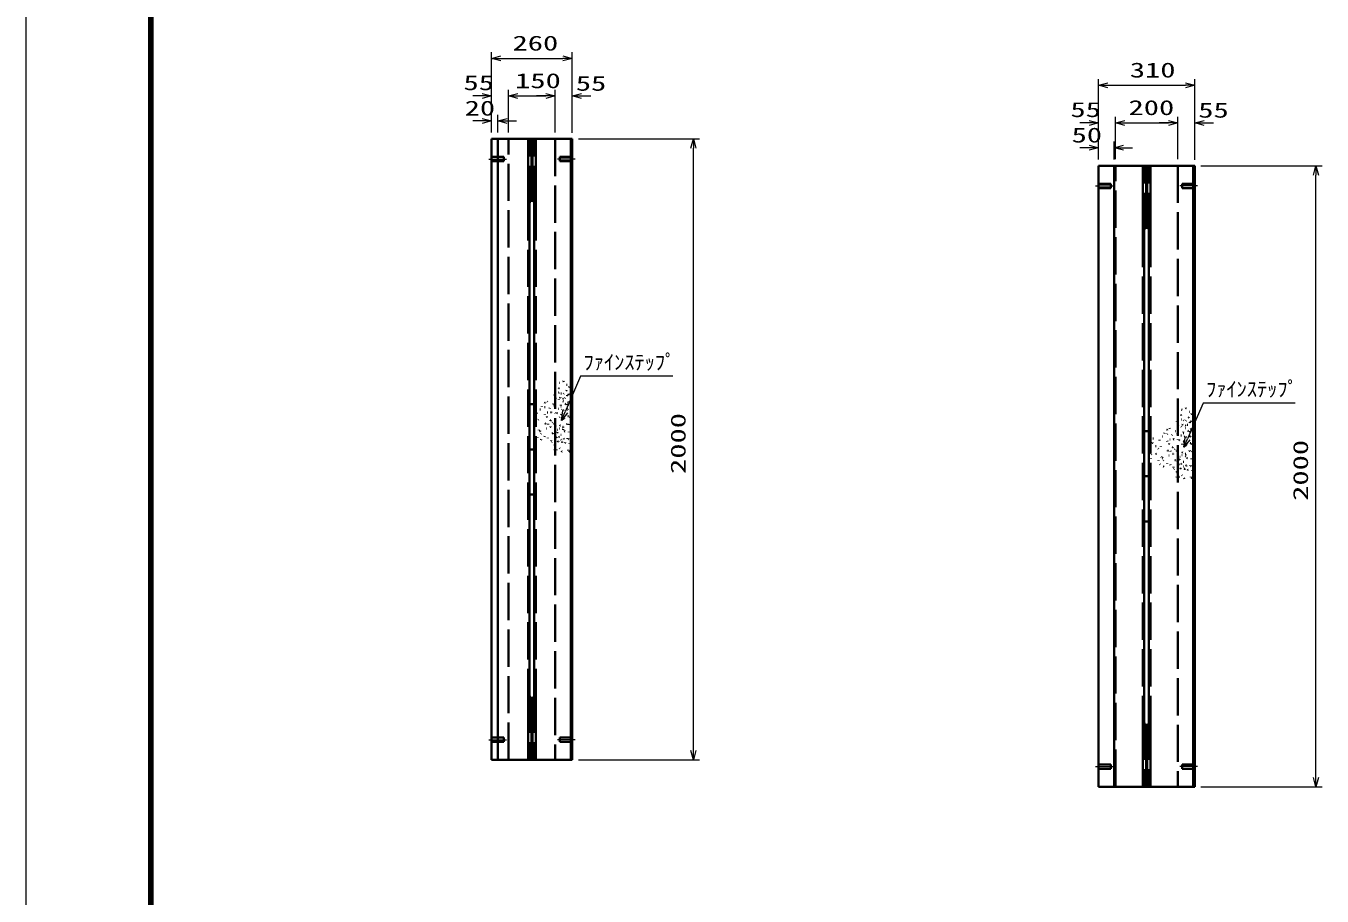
# Model space of a CAD drawing. Units: millimetres on the paper. Extents: x 0 to 841, y 0 to 594.
# Drawn here: x 0 to 208.7, y 284 to 424.1 of the extents above; entities that cross this region are included whole.
import ezdxf
from ezdxf.enums import TextEntityAlignment as Align

# ---------------------------------------------------------------- set-up
doc = ezdxf.new("R2010")
doc.units = ezdxf.units.MM
doc.linetypes.add('DASHED', pattern=[7.5, 6, -1.5])
doc.linetypes.add('USER1', pattern=[18.5, 12, -1.5, 3.5, -1.5])
for name, color, linetype, lineweight in [('D-BMK（構造物基準線）', 2, 'USER1', 18), ('D-STR-DIM（寸法）', 7, 'Continuous', 13), ('D-STR-HTXT（旗上げ）', 7, 'Continuous', 13), ('D-STR（構造物）', 1, 'Continuous', 35), ('D-TTL-LINE（区切線）', 7, 'Continuous', 18), ('D-TTL（外枠）', 2, 'Continuous', 140)]:
    doc.layers.add(name, color=color, linetype=linetype, lineweight=lineweight)
doc.styles.add('ＭＳ ゴシック', font='')
doc.styles.get('ＭＳ ゴシック').set_extended_font_data('MS Gothic')

# ---------------------------------------------------------------- blocks, each defined once
blk = doc.blocks.new('_Open30')
at = {"color": 7, "linetype": 'Continuous', "lineweight": 13}
for p, q in [((-1, 0.2679), (0, 0)), ((0, 0), (-1, -0.2679)), ((0, 0), (-1, 0))]:
    blk.add_line(p, q, dxfattribs=at)

msp = doc.modelspace()

# ---------------------------------------------------------------- linework, layer by layer
at = {"layer": 'D-BMK（構造物基準線）'}
for p, q in [((74.519, 402.689), (77.369, 402.689)), ((88.443, 402.689), (85.594, 402.689)), ((172.254, 398.357), (175.103, 398.357)), ((188.678, 398.357), (185.828, 398.357)), ((74.519, 309.189), (77.369, 309.189)), ((88.443, 309.189), (85.594, 309.189)), ((172.254, 304.857), (175.103, 304.857)), ((188.678, 304.857), (185.828, 304.857))]:
    msp.add_line(p, q, dxfattribs=at)
at = {"layer": 'D-STR-DIM（寸法）'}
for p, q in [((74.981, 413.836), (74.981, 419.886)), ((87.981, 413.836), (87.981, 419.886)), ((76.481, 418.886), (86.481, 418.886)), ((172.716, 409.504), (172.716, 415.554)), ((188.216, 409.534), (188.216, 415.554)), ((74.981, 406.939), (74.981, 413.836)), ((77.731, 406.991), (77.731, 413.836)), ((77.731, 406.939), (77.731, 413.836)), ((85.231, 406.939), (85.231, 413.836)), ((85.231, 406.976), (85.231, 413.836)), ((87.981, 406.909), (87.981, 413.836)), ((174.216, 414.554), (186.716, 414.554)), ((73.481, 412.836), (71.981, 412.836)), ((79.231, 412.836), (80.731, 412.836)), ((79.231, 412.836), (83.731, 412.836)), ((83.731, 412.836), (82.231, 412.836)), ((89.481, 412.836), (90.981, 412.836)), ((172.716, 402.607), (172.716, 409.504)), ((175.466, 402.659), (175.466, 409.504)), ((175.466, 402.659), (175.466, 409.504)), ((185.466, 402.674), (185.466, 409.504)), ((185.466, 402.644), (185.466, 409.504)), ((188.216, 402.577), (188.216, 409.504)), ((171.216, 408.504), (169.716, 408.504)), ((176.966, 408.504), (178.466, 408.504)), ((176.966, 408.504), (183.966, 408.504)), ((183.966, 408.504), (182.466, 408.504)), ((189.716, 408.504), (191.216, 408.504)), ((88.981, 405.939), (108.485, 405.939)), ((107.485, 307.439), (107.485, 404.439)), ((189.216, 401.607), (208.719, 401.607)), ((207.719, 303.107), (207.719, 400.107)), ((88.981, 305.939), (108.485, 305.939)), ((189.216, 301.607), (208.719, 301.607))]:
    msp.add_line(p, q, dxfattribs=at)
at = {"layer": 'D-STR-HTXT（旗上げ）'}
for p, q in [((74.981, 406.939), (74.981, 409.823)), ((75.981, 406.939), (75.981, 409.823)), ((73.481, 408.823), (71.981, 408.823)), ((77.481, 408.823), (78.981, 408.823)), ((172.716, 402.607), (172.716, 405.491)), ((175.216, 402.607), (175.216, 405.491)), ((171.216, 404.491), (169.716, 404.491)), ((176.716, 404.491), (178.216, 404.491))]:
    msp.add_line(p, q, dxfattribs=at)
for points in [[(104.154, 367.727), (89.324, 367.727), (86.825, 361.977)], [(204.388, 363.395), (189.559, 363.395), (187.059, 357.644)]]:
    msp.add_lwpolyline(points, dxfattribs=at)
at = {"layer": 'D-STR（構造物）'}
for p, q in [((74.981, 305.939), (74.981, 405.939)), ((74.981, 405.939), (87.981, 405.939)), ((75.981, 305.939), (75.981, 405.939)), ((80.856, 395.591), (80.856, 405.939)), ((80.856, 395.591), (80.856, 405.939)), ((81.356, 405.939), (81.481, 395.966)), ((81.606, 405.939), (81.481, 395.966)), ((82.106, 395.591), (82.106, 405.939)), ((87.731, 405.939), (87.731, 305.939)), ((87.981, 405.939), (87.981, 305.939)), ((172.716, 301.607), (172.716, 401.607)), ((172.716, 401.607), (188.216, 401.607)), ((175.216, 301.607), (175.216, 401.607)), ((179.841, 391.259), (179.841, 401.607)), ((179.841, 391.259), (179.841, 401.607)), ((180.341, 401.607), (180.466, 391.634)), ((180.591, 401.607), (180.466, 391.634)), ((181.091, 391.259), (181.091, 401.607)), ((187.966, 401.607), (187.966, 301.607)), ((188.216, 401.607), (188.216, 301.607)), ((81.106, 395.591), (81.106, 316.288)), ((81.856, 395.591), (81.856, 316.288)), ((180.091, 391.259), (180.091, 311.956)), ((180.841, 391.259), (180.841, 311.956)), ((85.749, 365.816), (85.802, 365.763)), ((85.802, 365.763), (85.856, 365.816)), ((85.864, 366.671), (85.936, 366.652)), ((86.489, 366.846), (86.547, 366.894)), ((86.547, 366.894), (86.595, 366.837)), ((87.048, 365.408), (86.976, 365.388)), ((87.029, 365.48), (87.048, 365.408)), ((87.065, 366.34), (87.14, 366.34)), ((87.412, 365.955), (87.465, 366.008)), ((87.465, 366.008), (87.518, 365.955)), ((82.106, 363.198), (80.856, 363.198)), ((83.55, 363.426), (83.497, 363.479)), ((83.55, 363.426), (83.603, 363.479)), ((83.966, 363.603), (83.928, 363.667)), ((84.931, 363.223), (84.874, 363.175)), ((85.095, 364.68), (85.089, 364.755)), ((85.384, 364.082), (85.313, 364.108)), ((85.843, 365.094), (85.778, 365.056)), ((85.796, 363.966), (85.828, 363.898)), ((86.013, 364.271), (85.951, 364.228)), ((86.013, 364.271), (86.056, 364.209)), ((86.23, 364.944), (86.156, 364.957)), ((86.447, 364.094), (86.508, 364.137)), ((86.555, 363.667), (86.481, 363.674)), ((86.508, 364.137), (86.551, 364.076)), ((86.569, 364.873), (86.594, 364.943)), ((86.777, 364.197), (86.845, 364.229)), ((86.899, 363.251), (86.851, 363.308)), ((87.01, 363.193), (86.949, 363.15)), ((87.053, 363.132), (87.01, 363.193)), ((87.165, 364.57), (87.178, 364.644)), ((87.178, 364.644), (87.252, 364.631)), ((87.293, 363.519), (87.33, 363.584)), ((87.33, 363.584), (87.395, 363.546)), ((87.36, 364.77), (87.422, 364.813)), ((87.422, 364.813), (87.465, 364.752)), ((82.29, 361.721), (82.296, 361.796)), ((82.768, 362.336), (82.843, 362.342)), ((83.078, 362.843), (83.097, 362.915)), ((83.525, 362.718), (83.59, 362.756)), ((83.544, 361.628), (83.576, 361.561)), ((83.819, 361.131), (83.876, 361.18)), ((83.876, 361.18), (83.924, 361.122)), ((84.033, 361.869), (83.959, 361.876)), ((84.342, 362.605), (84.316, 362.535)), ((84.593, 361.891), (84.525, 361.859)), ((84.593, 361.891), (84.561, 361.959)), ((85.116, 362.887), (85.178, 362.844)), ((85.178, 362.844), (85.135, 362.783)), ((85.28, 361.785), (85.232, 361.843)), ((85.533, 361.746), (85.468, 361.709)), ((85.495, 361.811), (85.533, 361.746)), ((85.759, 362.486), (85.834, 362.48)), ((85.973, 361.139), (85.936, 361.074)), ((86.124, 362.858), (86.199, 362.858)), ((86.143, 363.028), (86.13, 363.102)), ((86.137, 361.52), (86.209, 361.539)), ((86.209, 361.539), (86.19, 361.612)), ((86.367, 362.336), (86.295, 362.316)), ((86.53, 362.299), (86.591, 362.256)), ((86.591, 362.256), (86.548, 362.194)), ((87.211, 362.343), (87.285, 362.356)), ((87.302, 363.141), (87.228, 363.154)), ((87.341, 361.288), (87.267, 361.275)), ((87.285, 362.356), (87.298, 362.282)), ((87.289, 363.067), (87.302, 363.141)), ((87.354, 361.214), (87.341, 361.288)), ((87.583, 361.118), (87.521, 361.161)), ((87.54, 361.056), (87.583, 361.118)), ((185.984, 361.484), (186.037, 361.431)), ((186.037, 361.431), (186.09, 361.484)), ((186.098, 362.339), (186.17, 362.319)), ((186.723, 362.514), (186.781, 362.562)), ((186.781, 362.562), (186.829, 362.505)), ((187.263, 361.148), (187.282, 361.076)), ((187.299, 362.008), (187.374, 362.008)), ((187.646, 361.623), (187.699, 361.676)), ((187.699, 361.676), (187.752, 361.623)), ((82.508, 360.684), (82.54, 360.752)), ((82.601, 359.021), (82.581, 359.094)), ((83.646, 360.08), (83.646, 360.005)), ((83.721, 360.08), (83.646, 360.08)), ((83.782, 359.309), (83.852, 359.284)), ((84.114, 359.953), (84.094, 360.025)), ((84.394, 360.625), (84.469, 360.625)), ((84.496, 359.56), (84.428, 359.529)), ((84.469, 360.625), (84.469, 360.55)), ((84.528, 359.492), (84.496, 359.56)), ((84.795, 360.294), (84.742, 360.241)), ((85.074, 360.058), (85.016, 360.01)), ((85.074, 360.058), (85.122, 360.001)), ((85.259, 359.723), (85.32, 359.68)), ((85.32, 359.68), (85.277, 359.618)), ((85.654, 359.092), (85.579, 359.092)), ((85.976, 359.315), (85.902, 359.322)), ((85.964, 359.73), (86.021, 359.778)), ((86.021, 359.778), (85.973, 359.835)), ((86.396, 360.783), (86.383, 360.709)), ((86.51, 359.171), (86.437, 359.152)), ((86.53, 359.545), (86.458, 359.564)), ((86.529, 359.099), (86.51, 359.171)), ((86.511, 359.472), (86.53, 359.545)), ((86.651, 360.973), (86.589, 360.93)), ((86.651, 360.973), (86.694, 360.911)), ((87.091, 359.985), (87.153, 360.028)), ((87.153, 360.028), (87.196, 359.967)), ((87.444, 359.976), (87.431, 359.902)), ((183.784, 359.093), (183.731, 359.146)), ((183.784, 359.093), (183.837, 359.146)), ((184.2, 359.27), (184.163, 359.335)), ((185.33, 360.348), (185.323, 360.423)), ((185.618, 359.75), (185.547, 359.776)), ((186.077, 360.762), (186.012, 360.724)), ((186.03, 359.634), (186.062, 359.566)), ((186.247, 359.939), (186.186, 359.896)), ((186.247, 359.939), (186.29, 359.877)), ((186.464, 360.612), (186.39, 360.625)), ((186.681, 359.762), (186.742, 359.805)), ((186.79, 359.335), (186.715, 359.341)), ((186.742, 359.805), (186.785, 359.744)), ((186.803, 360.541), (186.828, 360.611)), ((187.011, 359.865), (187.079, 359.897)), ((187.282, 361.076), (187.21, 361.056)), ((187.4, 360.238), (187.413, 360.312)), ((187.413, 360.312), (187.487, 360.299)), ((187.527, 359.187), (187.564, 359.252)), ((187.564, 359.252), (187.629, 359.214)), ((187.594, 360.438), (187.656, 360.481)), ((187.656, 360.481), (187.699, 360.42)), ((82.366, 357.91), (82.397, 357.843)), ((82.785, 358.934), (82.72, 358.896)), ((82.785, 358.934), (82.822, 358.869)), ((82.889, 357.486), (82.946, 357.534)), ((82.909, 358.465), (82.962, 358.518)), ((82.946, 357.534), (82.994, 357.477)), ((83.525, 357.973), (83.544, 358.045)), ((84.045, 357.811), (84.052, 357.736)), ((84.571, 357.439), (84.571, 357.364)), ((84.687, 357.146), (84.634, 357.093)), ((84.827, 358.543), (84.759, 358.512)), ((84.858, 358.475), (84.827, 358.543)), ((85.105, 358.441), (85.079, 358.371)), ((85.447, 357.891), (85.374, 357.911)), ((85.427, 357.819), (85.447, 357.891)), ((85.599, 358.644), (85.527, 358.624)), ((85.58, 358.716), (85.599, 358.644)), ((85.67, 357.208), (85.613, 357.16)), ((85.67, 357.208), (85.622, 357.266)), ((85.76, 357.133), (85.76, 357.208)), ((85.868, 357.943), (85.815, 357.996)), ((85.815, 357.89), (85.868, 357.943)), ((86.184, 357.49), (86.116, 357.521)), ((86.124, 358.269), (86.199, 358.269)), ((86.291, 357.132), (86.366, 357.126)), ((86.366, 357.126), (86.36, 357.051)), ((86.636, 357.661), (86.564, 357.68)), ((86.636, 357.661), (86.617, 357.588)), ((86.696, 358.814), (86.754, 358.862)), ((86.754, 358.862), (86.705, 358.919)), ((86.86, 356.978), (86.802, 356.929)), ((86.812, 357.035), (86.86, 356.978)), ((87.221, 357.658), (87.227, 357.733)), ((87.417, 357.506), (87.369, 357.563)), ((87.45, 358.779), (87.443, 358.705)), ((181.091, 358.866), (179.841, 358.866)), ((181.402, 356.99), (181.344, 356.942)), ((181.45, 356.933), (181.402, 356.99)), ((181.559, 357.679), (181.484, 357.686)), ((182.524, 357.389), (182.531, 357.464)), ((183.003, 358.004), (183.077, 358.01)), ((183.312, 358.511), (183.331, 358.583)), ((183.76, 358.386), (183.825, 358.424)), ((183.778, 357.296), (183.81, 357.228)), ((184.268, 357.537), (184.193, 357.543)), ((184.576, 358.273), (184.55, 358.203)), ((184.827, 357.559), (184.759, 357.527)), ((184.827, 357.559), (184.795, 357.627)), ((185.165, 358.891), (185.108, 358.843)), ((185.351, 358.555), (185.412, 358.512)), ((185.412, 358.512), (185.369, 358.451)), ((185.515, 357.453), (185.466, 357.511)), ((185.767, 357.414), (185.702, 357.377)), ((185.729, 357.479), (185.767, 357.414)), ((185.993, 358.154), (186.068, 358.148)), ((186.358, 358.526), (186.433, 358.526)), ((186.377, 358.696), (186.364, 358.77)), ((186.371, 357.188), (186.444, 357.207)), ((186.444, 357.207), (186.424, 357.28)), ((186.602, 358.004), (186.529, 357.984)), ((186.764, 357.967), (186.825, 357.924)), ((186.825, 357.924), (186.782, 357.862)), ((187.133, 358.919), (187.085, 358.976)), ((187.244, 358.861), (187.183, 358.818)), ((187.287, 358.799), (187.244, 358.861)), ((187.445, 358.011), (187.519, 358.024)), ((187.536, 358.809), (187.462, 358.822)), ((187.575, 356.956), (187.501, 356.943)), ((187.519, 358.024), (187.532, 357.95)), ((187.523, 358.735), (187.536, 358.809)), ((187.588, 356.882), (187.575, 356.956)), ((81.106, 355.939), (81.856, 355.939)), ((85.116, 356.615), (85.041, 356.615)), ((85.101, 355.836), (85.069, 355.768)), ((85.116, 356.69), (85.116, 356.615)), ((85.465, 355.853), (85.412, 355.906)), ((85.412, 355.8), (85.465, 355.853)), ((85.921, 356.112), (85.974, 356.059)), ((86.222, 355.637), (86.29, 355.606)), ((86.29, 355.606), (86.258, 355.538)), ((87.327, 355.774), (87.333, 355.849)), ((87.466, 355.573), (87.523, 355.622)), ((87.523, 355.622), (87.475, 355.679)), ((87.549, 356.821), (87.556, 356.895)), ((181.171, 355.89), (181.246, 355.89)), ((181.275, 355.173), (181.218, 355.125)), ((181.995, 356.436), (181.92, 356.436)), ((181.94, 355.184), (182.005, 355.222)), ((182.005, 355.222), (181.967, 355.287)), ((182.374, 356.051), (182.321, 356.104)), ((182.742, 356.352), (182.774, 356.42)), ((183.88, 355.748), (183.88, 355.673)), ((183.955, 355.748), (183.88, 355.748)), ((184.016, 354.977), (184.087, 354.952)), ((184.053, 356.799), (184.11, 356.847)), ((184.11, 356.847), (184.159, 356.79)), ((184.348, 355.621), (184.328, 355.693)), ((184.628, 356.293), (184.703, 356.293)), ((184.731, 355.228), (184.663, 355.197)), ((184.703, 356.293), (184.703, 356.218)), ((184.762, 355.16), (184.731, 355.228)), ((185.029, 355.961), (184.976, 355.908)), ((185.308, 355.726), (185.251, 355.678)), ((185.308, 355.726), (185.356, 355.669)), ((185.493, 355.39), (185.555, 355.347)), ((185.555, 355.347), (185.512, 355.286)), ((186.21, 354.983), (186.136, 354.99)), ((186.207, 356.807), (186.17, 356.742)), ((186.198, 355.398), (186.255, 355.446)), ((186.255, 355.446), (186.207, 355.503)), ((186.63, 356.451), (186.617, 356.377)), ((186.744, 354.839), (186.672, 354.82)), ((186.764, 355.213), (186.692, 355.232)), ((186.764, 354.767), (186.744, 354.839)), ((186.745, 355.14), (186.764, 355.213)), ((186.885, 356.641), (186.823, 356.598)), ((186.885, 356.641), (186.928, 356.579)), ((187.325, 355.653), (187.387, 355.696)), ((187.387, 355.696), (187.43, 355.635)), ((187.678, 355.644), (187.665, 355.57)), ((187.817, 356.785), (187.756, 356.828)), ((187.774, 356.724), (187.817, 356.785)), ((181.136, 354.535), (181.117, 354.462)), ((182.381, 354.225), (182.355, 354.154)), ((182.6, 353.578), (182.632, 353.51)), ((182.835, 354.689), (182.815, 354.762)), ((183.019, 354.601), (182.954, 354.564)), ((183.019, 354.601), (183.056, 354.537)), ((183.123, 353.154), (183.18, 353.202)), ((183.143, 354.133), (183.196, 354.186)), ((183.18, 353.202), (183.229, 353.145)), ((183.759, 353.641), (183.779, 353.713)), ((184.279, 353.479), (184.286, 353.404)), ((184.805, 353.107), (184.805, 353.032)), ((184.921, 352.814), (184.868, 352.761)), ((185.061, 354.211), (184.993, 354.179)), ((185.093, 354.143), (185.061, 354.211)), ((185.339, 354.109), (185.313, 354.038)), ((185.681, 353.559), (185.609, 353.578)), ((185.662, 353.487), (185.681, 353.559)), ((185.834, 354.312), (185.761, 354.292)), ((185.888, 354.76), (185.813, 354.76)), ((185.814, 354.384), (185.834, 354.312)), ((185.905, 352.876), (185.847, 352.828)), ((185.905, 352.876), (185.856, 352.933)), ((185.994, 352.801), (185.994, 352.876)), ((186.102, 353.611), (186.049, 353.664)), ((186.049, 353.558), (186.102, 353.611)), ((186.418, 353.158), (186.35, 353.189)), ((186.359, 353.937), (186.434, 353.937)), ((186.526, 352.8), (186.6, 352.794)), ((186.6, 352.794), (186.594, 352.719)), ((186.871, 353.329), (186.798, 353.348)), ((186.871, 353.329), (186.851, 353.256)), ((186.93, 354.481), (186.988, 354.53)), ((186.988, 354.53), (186.94, 354.587)), ((187.455, 353.326), (187.461, 353.401)), ((187.651, 353.174), (187.603, 353.231)), ((187.684, 354.447), (187.677, 354.372)), ((180.091, 351.607), (180.841, 351.607)), ((185.35, 352.283), (185.275, 352.283)), ((185.335, 351.504), (185.303, 351.436)), ((185.35, 352.358), (185.35, 352.283)), ((185.7, 351.521), (185.647, 351.574)), ((185.647, 351.468), (185.7, 351.521)), ((186.155, 351.78), (186.208, 351.727)), ((186.456, 351.305), (186.524, 351.274)), ((186.524, 351.274), (186.493, 351.206)), ((187.094, 352.646), (187.037, 352.597)), ((187.046, 352.703), (187.094, 352.646)), ((187.561, 351.442), (187.568, 351.517)), ((187.7, 351.241), (187.757, 351.29)), ((187.757, 351.29), (187.709, 351.347)), ((187.783, 352.488), (187.79, 352.563)), ((80.856, 348.68), (82.106, 348.68)), ((179.841, 344.348), (181.091, 344.348)), ((80.856, 316.288), (80.856, 305.939)), ((81.356, 305.939), (81.481, 315.913)), ((81.356, 305.939), (81.481, 315.913)), ((81.606, 305.939), (81.481, 315.913)), ((81.606, 305.939), (81.481, 315.913)), ((82.106, 316.288), (82.106, 305.939)), ((179.841, 311.956), (179.841, 301.607)), ((180.341, 301.607), (180.466, 311.581)), ((180.341, 301.607), (180.466, 311.581)), ((180.591, 301.607), (180.466, 311.581)), ((180.591, 301.607), (180.466, 311.581)), ((181.091, 311.956), (181.091, 301.607)), ((87.981, 305.939), (74.981, 305.939)), ((188.216, 301.607), (172.716, 301.607))]:
    msp.add_line(p, q, dxfattribs=at)
at = {"layer": 'D-STR（構造物）', "linetype": 'DASHED'}
for p, q in [((77.731, 305.939), (77.731, 405.939)), ((81.106, 395.591), (81.106, 405.939)), ((81.856, 395.591), (81.856, 405.939)), ((85.231, 405.939), (85.231, 305.939)), ((74.981, 403.039), (76.981, 403.039)), ((76.981, 402.339), (76.981, 403.039)), ((85.981, 402.339), (85.981, 403.039)), ((87.981, 403.039), (85.981, 403.039)), ((74.981, 402.339), (76.981, 402.339)), ((87.981, 402.339), (85.981, 402.339)), ((175.466, 301.607), (175.466, 401.607)), ((180.091, 391.259), (180.091, 401.607)), ((180.841, 391.259), (180.841, 401.607)), ((185.466, 401.607), (185.466, 301.607)), ((172.716, 398.707), (174.716, 398.707)), ((174.716, 398.007), (174.716, 398.707)), ((186.216, 398.007), (186.216, 398.707)), ((188.216, 398.707), (186.216, 398.707)), ((172.716, 398.007), (174.716, 398.007)), ((188.216, 398.007), (186.216, 398.007)), ((80.856, 395.591), (80.856, 316.288)), ((82.106, 395.591), (82.106, 316.288)), ((179.841, 391.259), (179.841, 311.956)), ((181.091, 391.259), (181.091, 311.956)), ((81.106, 316.288), (81.106, 305.939)), ((81.856, 316.288), (81.856, 305.939)), ((180.091, 311.956), (180.091, 301.607)), ((180.841, 311.956), (180.841, 301.607)), ((74.981, 309.539), (76.981, 309.539)), ((76.981, 309.539), (76.981, 308.839)), ((87.981, 309.539), (85.981, 309.539)), ((85.981, 309.539), (85.981, 308.839)), ((74.981, 308.839), (76.981, 308.839)), ((87.981, 308.839), (85.981, 308.839)), ((172.716, 305.207), (174.716, 305.207)), ((174.716, 305.207), (174.716, 304.507)), ((188.216, 305.207), (186.216, 305.207)), ((186.216, 305.207), (186.216, 304.507)), ((172.716, 304.507), (174.716, 304.507)), ((188.216, 304.507), (186.216, 304.507))]:
    msp.add_line(p, q, dxfattribs=at)
for centre, start, end in [((81.481, 395.591), 0, 180), ((180.466, 391.259), 0, 180), ((81.481, 316.288), 180, 0), ((180.466, 311.956), 180, 0)]:
    msp.add_arc(centre, 0.625, start, end, dxfattribs=at)
at = {"layer": 'D-STR（構造物）'}
for centre, start, end in [((81.481, 395.591), 0, 180), ((180.466, 391.259), 0, 180), ((81.481, 316.288), 180, 0), ((180.466, 311.956), 180, 0)]:
    msp.add_arc(centre, 0.375, start, end, dxfattribs=at)
at = {"layer": 'D-TTL-LINE（区切線）'}
msp.add_line((0, 594), (0, 0), dxfattribs=at)
at = {"layer": 'D-TTL（外枠）'}
msp.add_line((20.1, 573.9), (20.1, 20.1), dxfattribs=at)

# ---------------------------------------------------------------- block references
at = {"layer": 'D-STR-DIM（寸法）', "xscale": 1.5, "yscale": 1.5}
for p, rotation in [((74.981, 418.886), 180), ((172.716, 414.554), 180), ((77.731, 412.836), 180), ((77.731, 412.836), 180), ((87.981, 412.836), 180), ((175.466, 408.504), 180), ((175.466, 408.504), 180), ((188.216, 408.504), 180), ((107.485, 405.939), 90), ((207.719, 401.607), 90), ((107.485, 305.939), 270), ((207.719, 301.607), 270)]:
    msp.add_blockref('_Open30', p, dxfattribs=dict(at, rotation=rotation))
for p in [(87.981, 418.886), (188.216, 414.554), (74.981, 412.836), (85.231, 412.836), (85.231, 412.836), (172.716, 408.504), (185.466, 408.504), (185.466, 408.504)]:
    msp.add_blockref('_Open30', p, dxfattribs=at)
at = {"layer": 'D-STR-HTXT（旗上げ）', "xscale": 1.5, "yscale": 1.5}
for p in [(74.981, 408.823), (172.716, 404.491)]:
    msp.add_blockref('_Open30', p, dxfattribs=at)
for p, rotation in [((75.981, 408.823), 180), ((175.216, 404.491), 180), ((86.227, 360.601), 246.50838), ((186.461, 356.269), 246.50838)]:
    msp.add_blockref('_Open30', p, dxfattribs=dict(at, rotation=rotation))

# ---------------------------------------------------------------- texts
at = {"layer": 'D-STR-DIM（寸法）', "style": 'ＭＳ ゴシック', "width": 1.5}
for s, p in [('260', (78.356, 419.424)), ('310', (177.757, 415.091)), ('55', (70.462, 413.054)), ('150', (78.773, 413.373)), ('55', (88.546, 412.96)), ('55', (168.197, 408.722)), ('200', (177.549, 409.041)), ('55', (188.781, 408.628))]:
    msp.add_text(s, height=2.405, dxfattribs=at).set_placement(p, align=Align.BOTTOM_LEFT)
for p in [(106.948, 351.981), (207.182, 347.649)]:
    msp.add_text('2000', height=2.405, rotation=90, dxfattribs=at).set_placement(p, align=Align.BOTTOM_LEFT)
at = {"layer": 'D-STR-HTXT（旗上げ）', "style": 'ＭＳ ゴシック', "width": 1.5}
for s, p in [('20', (70.649, 408.957)), ('50', (168.384, 404.625))]:
    msp.add_text(s, height=2.405, dxfattribs=at).set_placement(p, align=Align.BOTTOM_LEFT)
at = {"layer": 'D-STR-HTXT（旗上げ）', "style": 'ＭＳ ゴシック'}
for p in [(89.804, 368.053), (190.038, 363.721)]:
    msp.add_text('ﾌｧｲﾝｽﾃｯﾌﾟ', height=2.405, dxfattribs=at).set_placement(p, align=Align.BOTTOM_LEFT)

doc.saveas('drawing.dxf')
